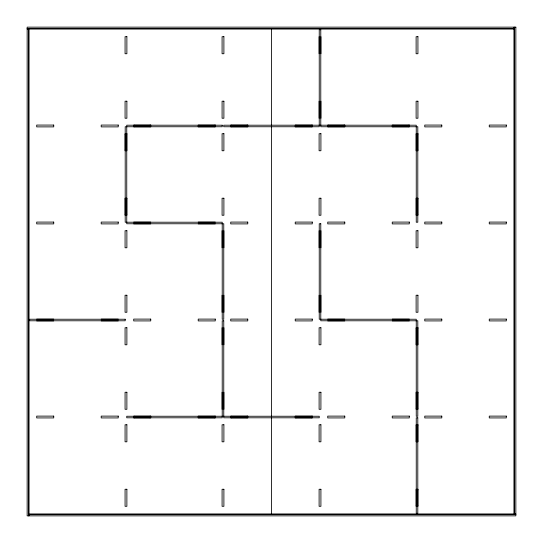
<?xml version="1.0" encoding="UTF-8"?>
<svg xmlns="http://www.w3.org/2000/svg" width="543" height="543" viewBox="0 0 543 543"><rect width="100%" height="100%" fill="white"/><g stroke="black" fill="none" stroke-linecap="round" stroke-linejoin="round"><path stroke-width="0.81" d="M27.15 28.698L514.045 28.698L514.045 27.15M27.15 28.955L28.698 28.955L28.698 515.85M125.202 134.488L126.75 134.488M416.25 134.488L417.798 134.488M125.202 149.97L126.75 149.97M416.25 149.97L417.798 149.97M125.202 198.996L126.75 198.996M416.25 198.996L417.798 198.996M125.202 214.478L126.75 214.478M416.25 214.478L417.798 214.478M133.714 222.087L150.744 222.087M198.222 222.087L215.252 222.087M133.714 223.892L150.744 223.892M198.222 223.892L215.252 223.892M36.7 319.108L53.73 319.108M101.202 319.108L118.231 319.108M327.748 319.108L344.778 319.108M392.256 319.108L409.286 319.108M36.7 320.913L53.73 320.913M101.202 320.913L118.231 320.913M327.748 320.913L344.778 320.913M392.256 320.913L409.286 320.913M416.25 328.522L417.798 328.522M416.25 344.004L417.798 344.004M416.25 393.03L417.798 393.03M416.25 408.512L417.798 408.512M416.25 425.542L417.798 425.542M416.25 441.025L417.798 441.025M416.25 490.051L417.798 490.051M416.25 505.526L417.798 505.526M515.85 514.045L514.302 514.045L514.302 27.15M515.85 514.302L28.955 514.302L28.955 515.85M408.512 125.202L408.512 126.75M393.03 125.202L393.03 126.75M344.004 125.202L344.004 126.75M328.522 125.202L328.522 126.75M320.913 36.7L320.913 53.73M320.913 101.202L320.913 118.231M320.913 230.734L320.913 247.764M320.913 295.236L320.913 312.266M319.108 36.7L319.108 53.73M319.108 101.202L319.108 118.231M319.108 230.734L319.108 247.764M319.108 295.236L319.108 312.266M311.492 125.202L311.492 126.75M311.492 416.25L311.492 417.798M296.01 125.202L296.01 126.75M296.01 416.25L296.01 417.798M271.5 28.955L271.5 514.045M246.99 125.202L246.99 126.75M246.99 416.25L246.99 417.798M231.508 125.202L231.508 126.75M231.508 416.25L231.508 417.798M223.892 230.734L223.892 247.764M223.892 295.236L223.892 312.266M223.892 327.748L223.892 344.778M223.892 392.256L223.892 409.286M222.087 230.734L222.087 247.764M222.087 295.236L222.087 312.266M222.087 327.748L222.087 344.778M222.087 392.256L222.087 409.286M214.478 125.202L214.478 126.75M214.478 416.25L214.478 417.798M198.996 125.202L198.996 126.75M198.996 416.25L198.996 417.798M149.97 125.202L149.97 126.75M149.97 416.25L149.97 417.798M134.488 125.202L134.488 126.75M134.488 416.25L134.488 417.798M515.85 27.15L27.15 27.15L27.15 515.85L515.85 515.85L515.85 27.15M514.045 28.955L28.955 28.955L28.955 514.045L514.045 514.045L514.045 28.955M320.784 29.729L319.236 29.729L319.236 126.75L223.764 126.75L223.764 125.202L416.25 125.202L416.25 222.216L417.798 222.216L417.798 126.75L320.784 126.75L320.784 29.729M126.879 36.7L125.073 36.7L125.073 53.73L126.879 53.73L126.879 36.7M223.892 36.7L222.087 36.7L222.087 53.73L223.892 53.73L223.892 36.7M417.927 36.7L416.121 36.7L416.121 53.73L417.927 53.73L417.927 36.7M126.879 101.202L125.073 101.202L125.073 118.231L126.879 118.231L126.879 101.202M223.892 101.202L222.087 101.202L222.087 118.231L223.892 118.231L223.892 101.202M417.927 101.202L416.121 101.202L416.121 118.231L417.927 118.231L417.927 101.202M53.73 125.073L36.7 125.073L36.7 126.879L53.73 126.879L53.73 125.073M118.231 125.073L101.202 125.073L101.202 126.879L118.231 126.879L118.231 125.073M150.744 125.073L133.714 125.073L133.714 126.879L150.744 126.879L150.744 125.073M215.252 125.073L198.222 125.073L198.222 126.879L215.252 126.879L215.252 125.073M247.764 125.073L230.734 125.073L230.734 126.879L247.764 126.879L247.764 125.073M312.266 125.073L295.236 125.073L295.236 126.879L312.266 126.879L312.266 125.073M344.778 125.073L327.748 125.073L327.748 126.879L344.778 126.879L344.778 125.073M409.286 125.073L392.256 125.073L392.256 126.879L409.286 126.879L409.286 125.073M441.798 125.073L424.769 125.073L424.769 126.879L441.798 126.879L441.798 125.073M506.3 125.073L489.27 125.073L489.27 126.879L506.3 126.879L506.3 125.073M222.216 125.202L126.75 125.202L126.75 223.764L223.764 223.764L223.764 319.236L222.216 319.236L222.216 222.216L125.202 222.216L125.202 126.75L222.216 126.75L222.216 125.202M126.879 133.714L125.073 133.714L125.073 150.744L126.879 150.744L126.879 133.714M223.892 133.714L222.087 133.714L222.087 150.744L223.892 150.744L223.892 133.714M320.913 133.714L319.108 133.714L319.108 150.744L320.913 150.744L320.913 133.714M417.927 133.714L416.121 133.714L416.121 150.744L417.927 150.744L417.927 133.714M126.879 198.222L125.073 198.222L125.073 215.252L126.879 215.252L126.879 198.222M223.892 198.222L222.087 198.222L222.087 215.252L223.892 215.252L223.892 198.222M320.913 198.222L319.108 198.222L319.108 215.252L320.913 215.252L320.913 198.222M417.927 198.222L416.121 198.222L416.121 215.252L417.927 215.252L417.927 198.222M53.73 222.087L36.7 222.087L36.7 223.892L53.73 223.892L53.73 222.087M118.231 222.087L101.202 222.087L101.202 223.892L118.231 223.892L118.231 222.087M247.764 222.087L230.734 222.087L230.734 223.892L247.764 223.892L247.764 222.087M312.266 222.087L295.236 222.087L295.236 223.892L312.266 223.892L312.266 222.087M344.778 222.087L327.748 222.087L327.748 223.892L344.778 223.892L344.778 222.087M409.286 222.087L392.256 222.087L392.256 223.892L409.286 223.892L409.286 222.087M441.798 222.087L424.769 222.087L424.769 223.892L441.798 223.892L441.798 222.087M506.3 222.087L489.27 222.087L489.27 223.892L506.3 223.892L506.3 222.087M320.784 223.764L319.236 223.764L319.236 319.236L416.25 319.236L416.25 416.25L417.798 416.25L417.798 320.784L320.784 320.784L320.784 223.764M126.879 230.734L125.073 230.734L125.073 247.764L126.879 247.764L126.879 230.734M417.927 230.734L416.121 230.734L416.121 247.764L417.927 247.764L417.927 230.734M126.879 295.236L125.073 295.236L125.073 312.266L126.879 312.266L126.879 295.236M417.927 295.236L416.121 295.236L416.121 312.266L417.927 312.266L417.927 295.236M150.744 319.108L133.714 319.108L133.714 320.913L150.744 320.913L150.744 319.108M215.252 319.108L198.222 319.108L198.222 320.913L215.252 320.913L215.252 319.108M247.764 319.108L230.734 319.108L230.734 320.913L247.764 320.913L247.764 319.108M312.266 319.108L295.236 319.108L295.236 320.913L312.266 320.913L312.266 319.108M441.798 319.108L424.769 319.108L424.769 320.913L441.798 320.913L441.798 319.108M506.3 319.108L489.27 319.108L489.27 320.913L506.3 320.913L506.3 319.108M125.202 319.236L29.729 319.236L29.729 320.784L125.202 320.784L125.202 319.236M223.764 320.784L222.216 320.784L222.216 417.798L126.75 417.798L126.75 416.25L319.236 416.25L319.236 417.798L223.764 417.798L223.764 320.784M126.879 327.748L125.073 327.748L125.073 344.778L126.879 344.778L126.879 327.748M320.913 327.748L319.108 327.748L319.108 344.778L320.913 344.778L320.913 327.748M417.927 327.748L416.121 327.748L416.121 344.778L417.927 344.778L417.927 327.748M126.879 392.256L125.073 392.256L125.073 409.286L126.879 409.286L126.879 392.256M320.913 392.256L319.108 392.256L319.108 409.286L320.913 409.286L320.913 392.256M417.927 392.256L416.121 392.256L416.121 409.286L417.927 409.286L417.927 392.256M53.73 416.121L36.7 416.121L36.7 417.927L53.73 417.927L53.73 416.121M118.231 416.121L101.202 416.121L101.202 417.927L118.231 417.927L118.231 416.121M150.744 416.121L133.714 416.121L133.714 417.927L150.744 417.927L150.744 416.121M215.252 416.121L198.222 416.121L198.222 417.927L215.252 417.927L215.252 416.121M247.764 416.121L230.734 416.121L230.734 417.927L247.764 417.927L247.764 416.121M312.266 416.121L295.236 416.121L295.236 417.927L312.266 417.927L312.266 416.121M344.778 416.121L327.748 416.121L327.748 417.927L344.778 417.927L344.778 416.121M409.286 416.121L392.256 416.121L392.256 417.927L409.286 417.927L409.286 416.121M441.798 416.121L424.769 416.121L424.769 417.927L441.798 417.927L441.798 416.121M506.3 416.121L489.27 416.121L489.27 417.927L506.3 417.927L506.3 416.121M417.798 417.798L416.25 417.798L416.25 513.271L417.798 513.271L417.798 417.798M126.879 424.769L125.073 424.769L125.073 441.798L126.879 441.798L126.879 424.769M223.892 424.769L222.087 424.769L222.087 441.798L223.892 441.798L223.892 424.769M320.913 424.769L319.108 424.769L319.108 441.798L320.913 441.798L320.913 424.769M417.927 424.769L416.121 424.769L416.121 441.798L417.927 441.798L417.927 424.769M126.879 489.27L125.073 489.27L125.073 506.3L126.879 506.3L126.879 489.27M223.892 489.27L222.087 489.27L222.087 506.3L223.892 506.3L223.892 489.27M320.913 489.27L319.108 489.27L319.108 506.3L320.913 506.3L320.913 489.27M417.927 489.27L416.121 489.27L416.121 506.3L417.927 506.3L417.927 489.27"/></g></svg>
